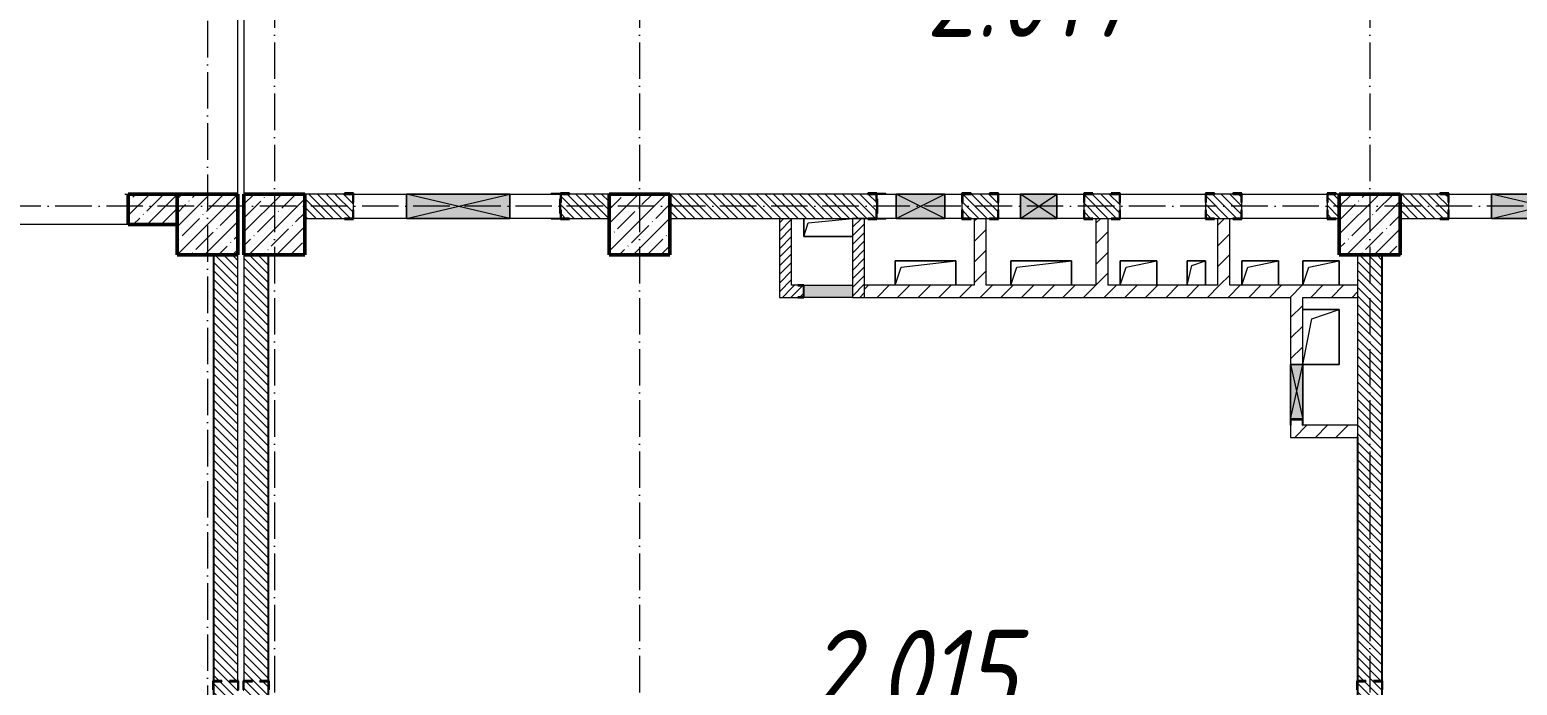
# Model space of a CAD drawing. Header units: millimetres. Extents: x -12989 to 629078, y -109036 to 555275.
# Drawn here: x 560058 to 572280, y 149928 to 155315 of the extents above; entities that cross this region are included whole.
import ezdxf

# ---------------------------------------------------------------- set-up
doc = ezdxf.new("R2010")
doc.units = ezdxf.units.MM
doc.linetypes.add('50_200_ШТРИХ_1Т_ш5_п1_п1_', pattern=[700, 500, -100, 0, -100])
for name, color, linetype, lineweight in [('A-DETL-GENF-OTLN', 7, 'Continuous', 9), ('A-FLOR-____-OTLN', 7, 'Continuous', 9), ('A-GENM-____-MCUT', 7, 'Continuous', 25), ('A-GENM-____-OTLN', 7, 'Continuous', 9), ('A-GENM-____-OTLN-1', 7, 'Continuous', 25), ('A-GLAZ-____-OTLN', 7, 'Continuous', 9), ('A-WALL-____-MCUT', 7, 'Continuous', 13), ('A-WALL-____-MCUT-2', 7, 'Continuous', 50), ('A-WALL-____-OTLN', 7, 'Continuous', 9), ('A-WALL-____-PATT-1', 7, 'Continuous', 9), ('A-WALL-FNSH-MCUT-1', 7, 'Continuous', 9), ('I-WALL-____-OTLN', 7, 'Continuous', 9), ('S-COLS-____-MCUT', 7, 'Continuous', 50), ('S-COLS-____-OTLN', 7, 'Continuous', 9), ('S-GRID-____-OTLN-1', 7, '50_200_ШТРИХ_1Т_ш5_п1_п1_', 9), ('Марки помещений', 7, 'Continuous', 9)]:
    doc.layers.add(name, color=color, linetype=linetype, lineweight=lineweight)
doc.styles.add('ISOCPEUR_I_2', font='isocpeui.ttf', dxfattribs={"width": 0.85, "height": 2.3})
pattern_1 = [(135, (516567.8, 90784.41), (-35.35534, -35.35534), [])]
pattern_2 = [(45, (516567.8, 90784.41), (-84.85281, 84.85281), [])]
pattern_3 = [(45, (516567.8, 90784.41), (-35.35534, 35.35534), [])]

# ---------------------------------------------------------------- blocks, each defined once
blk = doc.blocks.new('BSC_Колонна _Прямоугольная - 500х500-V16-АР1_План отверстий 2 этажа в осях 1-64_Ю-ЯЯ')
at = {"layer": 'S-COLS-____-OTLN'}
h = blk.add_hatch(dxfattribs=at)
h.set_pattern_fill('FP_25', color=256, style=0, pattern_type=2)
h.set_pattern_definition([(45, (-44950, -62931.04), (-114.04925, 114.04925), []), (45, (-44835.95, -62931.04), (-114.04925, 114.04925), [201.613, -40.323, 3.353, -36.97])])
h.paths.add_polyline_path([(-250, -250), (250, -250), (250, 250), (-250, 250)], flags=0)
at = {"layer": 'S-COLS-____-MCUT'}
for p, q in [((250, 250), (-250, 250)), ((-250, 250), (-250, -250)), ((250, -250), (250, 250)), ((-250, -250), (250, -250))]:
    blk.add_line(p, q, dxfattribs=at)
blk = doc.blocks.new('BSC_Колонна _Прямоугольная - 500х500-V18-АР1_План отверстий 2 этажа в осях 1-64_Ю-ЯЯ')
at = {"layer": 'S-COLS-____-OTLN'}
h = blk.add_hatch(dxfattribs=at)
h.set_pattern_fill('FP_27', color=256, style=0, pattern_type=2)
h.set_pattern_definition([(45, (-54500, -62931.04), (-114.04925, 114.04925), []), (45, (-54385.95, -62931.04), (-114.04925, 114.04925), [201.613, -40.323, 3.353, -36.97])])
h.paths.add_polyline_path([(-250, -250), (250, -250), (250, 250), (-250, 250)], flags=0)
at = {"layer": 'S-COLS-____-MCUT'}
for p, q in [((250, 250), (-250, 250)), ((-250, 250), (-250, -250)), ((250, -250), (250, 250)), ((-250, -250), (250, -250))]:
    blk.add_line(p, q, dxfattribs=at)
blk = doc.blocks.new('BSC_Колонна _Прямоугольная - 500х500-V46-АР1_План отверстий 2 этажа в осях 1-64_Ю-ЯЯ')
at = {"layer": 'S-COLS-____-OTLN'}
h = blk.add_hatch(dxfattribs=at)
h.set_pattern_fill('FP_56', color=256, style=0, pattern_type=2)
h.set_pattern_definition([(45, (-48500, -62931.04), (-114.04925, 114.04925), []), (45, (-48385.95, -62931.04), (-114.04925, 114.04925), [201.613, -40.323, 3.353, -36.97])])
h.paths.add_polyline_path([(-250, -250), (250, -250), (250, 250), (-250, 250)], flags=0)
at = {"layer": 'S-COLS-____-MCUT'}
for p, q in [((250, 250), (-250, 250)), ((-250, 250), (-250, -250)), ((250, -250), (250, 250)), ((-250, -250), (250, -250))]:
    blk.add_line(p, q, dxfattribs=at)
blk = doc.blocks.new('BSC_Колонна _Прямоугольная - 500х500-V72-АР1_План отверстий 2 этажа в осях 1-64_Ю-ЯЯ')
at = {"layer": 'S-COLS-____-OTLN'}
h = blk.add_hatch(dxfattribs=at)
h.set_pattern_fill('FP_84', color=256, style=0, pattern_type=2)
h.set_pattern_definition([(45, (-45500, -62931.04), (-114.04925, 114.04925), []), (45, (-45385.95, -62931.04), (-114.04925, 114.04925), [201.613, -40.323, 3.353, -36.97])])
h.paths.add_polyline_path([(-250, -250), (250, -250), (250, 250), (-250, 250)], flags=0)
at = {"layer": 'S-COLS-____-MCUT'}
for p, q in [((250, 250), (-250, 250)), ((-250, 250), (-250, -250)), ((250, -250), (250, 250)), ((-250, -250), (250, -250))]:
    blk.add_line(p, q, dxfattribs=at)
blk = doc.blocks.new('154_Стойка_СКБ_Уголок - СМ-2180_200-28268025-АР1_План отверстий 2 этажа в осях 1-64_Ю-ЯЯ')
at = {"layer": 'A-GENM-____-MCUT'}
for p, q in [((125, 156), (125, 81)), ((200, 156), (125, 156)), ((131, 81), (131, 150)), ((131, 150), (200, 150)), ((200, 150), (200, 156)), ((125, 81), (131, 81)), ((131, 19), (125, 19)), ((125, 19), (125, -56)), ((131, -50), (131, 19)), ((125, -56), (200, -56)), ((200, -50), (131, -50)), ((200, -56), (200, -50))]:
    blk.add_line(p, q, dxfattribs=at)
blk = doc.blocks.new('Стойка_Влож_Полоса боковая - Полоса-28213942-АР1_План отверстий 2 этажа в осях 1-64_Ю-ЯЯ')
at = {"layer": 'A-GENM-____-OTLN'}
for p, q in [((-5, 60), (0, 60)), ((-5, -60), (-5, 60)), ((0, -60), (-5, -60))]:
    blk.add_line(p, q, dxfattribs=at)
blk = doc.blocks.new('Стойка_Влож_Уголок_Опорный - Уголок-28213941-АР1_План отверстий 2 этажа в осях 1-64_Ю-ЯЯ')
at = {"layer": 'A-GENM-____-OTLN'}
for p, q in [((-212, -6), (-212, 0)), ((0, 0), (0, -6)), ((-212, -75), (-212, -6)), ((-212, -6), (-206, -6)), ((-212, -75), (-206, -75)), ((-6, -6), (0, -6)), ((-6, -75), (0, -75)), ((0, -6), (0, -75))]:
    blk.add_line(p, q, dxfattribs=at)
blk = doc.blocks.new('Фахверк_СКБ_Уголок - 200_3960_зеркало-28268689-АР1_План отверстий 2 этажа в осях 1-64_Ю-ЯЯ')
at = {"layer": 'A-GENM-____-MCUT'}
for p, q in [((200, 156), (125, 156)), ((125, 156), (125, 81)), ((131, 81), (131, 150)), ((131, 150), (200, 150)), ((200, 150), (200, 156)), ((125, 81), (131, 81)), ((131, 19), (125, 19)), ((125, 19), (125, -56)), ((131, -50), (131, 19)), ((125, -56), (200, -56)), ((200, -50), (131, -50)), ((200, -56), (200, -50))]:
    blk.add_line(p, q, dxfattribs=at)
blk = doc.blocks.new('Фахверк_СКБ_Уголок - 200_3960-28268576-АР1_План отверстий 2 этажа в осях 1-64_Ю-ЯЯ')
at = {"layer": 'A-GENM-____-MCUT'}
for p, q in [((200, 156), (125, 156)), ((125, 156), (125, 81)), ((131, 81), (131, 150)), ((131, 150), (200, 150)), ((200, 150), (200, 156)), ((125, 81), (131, 81)), ((131, 19), (125, 19)), ((125, 19), (125, -56)), ((131, -50), (131, 19)), ((125, -56), (200, -56)), ((200, -50), (131, -50)), ((200, -56), (200, -50))]:
    blk.add_line(p, q, dxfattribs=at)
blk = doc.blocks.new('154_Стойка_СКБ_Уголок - СМ-2480_200-28346303-АР1_План отверстий 2 этажа в осях 1-64_Ю-ЯЯ')
at = {"layer": 'A-GENM-____-MCUT'}
for p, q in [((125, 156), (125, 81)), ((200, 156), (125, 156)), ((131, 81), (131, 150)), ((131, 150), (200, 150)), ((200, 150), (200, 156)), ((125, 81), (131, 81)), ((131, 19), (125, 19)), ((125, 19), (125, -56)), ((131, -50), (131, 19)), ((125, -56), (200, -56)), ((200, -50), (131, -50)), ((200, -56), (200, -50))]:
    blk.add_line(p, q, dxfattribs=at)
blk = doc.blocks.new('Стойка_Влож_Полоса боковая - Полоса-V150-АР1_План отверстий 2 этажа в осях 1-64_Ю-ЯЯ')
at = {"layer": 'A-GENM-____-OTLN'}
for p, q in [((-5, 60), (0, 60)), ((-5, -60), (-5, 60)), ((0, 31), (0, -31)), ((0, -60), (-5, -60))]:
    blk.add_line(p, q, dxfattribs=at)
blk = doc.blocks.new('Фахверк_СКБ_Уголок - 200_3550-28267367-АР1_План отверстий 2 этажа в осях 1-64_Ю-ЯЯ')
at = {"layer": 'A-GENM-____-MCUT'}
for p, q in [((200, 156), (125, 156)), ((125, 156), (125, 81)), ((131, 81), (131, 150)), ((131, 150), (200, 150)), ((200, 150), (200, 156)), ((125, 81), (131, 81)), ((131, 19), (125, 19)), ((125, 19), (125, -56)), ((131, -50), (131, 19)), ((125, -56), (200, -56)), ((200, -50), (131, -50)), ((200, -56), (200, -50))]:
    blk.add_line(p, q, dxfattribs=at)
blk = doc.blocks.new('AR_Отверстие Ниша - Лючок-32403922-АР1_План отверстий 2 этажа в осях 1-64_Ю-ЯЯ')
at = {"layer": 'A-GLAZ-____-OTLN'}
blk.add_hatch(color=256, dxfattribs=at).paths.add_polyline_path([(-200, 50), (-200, -50), (200, -50), (200, 50)], flags=0)
for p, q in [((-200, 50), (200, 50)), ((-200, -50), (-200, 50)), ((200, -50), (-200, -50))]:
    blk.add_line(p, q, dxfattribs=at)
blk = doc.blocks.new('154_Фахверк_СКБ_Швеллер - Тип_100_3960-28331862-АР1_План отверстий 2 этажа в осях 1-64_Ю-ЯЯ')
at = {"layer": 'A-GENM-____-MCUT'}
for p, q in [((175, 50), (125, 50)), ((125, 50), (125, -50)), ((128, 47), (175, 47)), ((128, -47), (128, 47)), ((175, 47), (175, 50)), ((125, -50), (175, -50)), ((175, -47), (128, -47)), ((175, -50), (175, -47))]:
    blk.add_line(p, q, dxfattribs=at)
blk = doc.blocks.new('AR_Отверстие прямоугольное _в плите_ - AR_Отверстие прямоугольное _в плите_-V152-АР1_План отверстий 2 этажа в осях 1-64_Ю-ЯЯ')
at = {"layer": 'A-GENM-____-OTLN'}
for p, q in [((250, 100), (-250, 100)), ((-250, 100), (-250, -100)), ((-250, -100), (-200, 50)), ((-200, 50), (250, 100)), ((250, -100), (250, 100))]:
    blk.add_line(p, q, dxfattribs=at)
blk = doc.blocks.new('AR_Отверстие прямоугольное _в плите_ - AR_Отверстие прямоугольное _в плите_-30423629-АР1_План отверстий 2 этажа в осях 1-64_Ю-ЯЯ')
at = {"layer": 'A-GENM-____-OTLN'}
for p, q in [((150, 100), (-150, 100)), ((-150, 100), (-150, -100)), ((-150, -100), (-100, 50)), ((-100, 50), (150, 100)), ((150, -100), (150, 100))]:
    blk.add_line(p, q, dxfattribs=at)
blk = doc.blocks.new('AR_Отверстие прямоугольное _в плите_ - AR_Отверстие прямоугольное _в плите_-30423631-АР1_План отверстий 2 этажа в осях 1-64_Ю-ЯЯ')
at = {"layer": 'A-GENM-____-OTLN'}
for p, q in [((75, 100), (-75, 100)), ((-75, 100), (-75, -100)), ((-75, -100), (-37, 63)), ((-37, 63), (75, 100)), ((75, -100), (75, 100))]:
    blk.add_line(p, q, dxfattribs=at)
blk = doc.blocks.new('AR_Отверстие прямоугольное _в плите_ - AR_Отверстие прямоугольное _в плите_-V154-АР1_План отверстий 2 этажа в осях 1-64_Ю-ЯЯ')
at = {"layer": 'A-GENM-____-OTLN'}
for p, q in [((-200, 75), (-200, -75)), ((-200, -75), (-163, 37)), ((-163, 37), (200, 75)), ((-200, -75), (200, -75))]:
    blk.add_line(p, q, dxfattribs=at)
blk = doc.blocks.new('AR_Отверстие прямоугольное _в плите_ - AR_Отверстие прямоугольное _в плите_-30552603-АР1_План отверстий 2 этажа в осях 1-64_Ю-ЯЯ')
at = {"layer": 'A-GENM-____-OTLN'}
for p, q in [((150, 225), (-150, 225)), ((-150, -225), (-75, 150)), ((-75, 150), (150, 225)), ((150, -225), (150, 225)), ((-150, -225), (150, -225))]:
    blk.add_line(p, q, dxfattribs=at)
blk = doc.blocks.new('AR_Отверстие прямоугольное _в стене_ - AR_Отверстие прямоугольное _в стене__ЭОМ-36405773-АР1_План отверстий 2 этажа в осях 1-64_Ю-ЯЯ')
at = {"layer": 'A-GLAZ-____-OTLN'}
blk.add_hatch(color=256, dxfattribs=at).paths.add_polyline_path([(200, 100), (-200, 100), (-200, -100), (200, -100)], flags=0)
at = {"layer": 'A-DETL-GENF-OTLN'}
for p, q in [((-200, -100), (-200, 100)), ((-200, 100), (200, 100)), ((200, 100), (-200, -100)), ((-200, 100), (200, -100)), ((200, 100), (-200, 100)), ((-200, 100), (-200, -100)), ((200, 100), (200, -100)), ((200, -100), (200, 100)), ((200, -100), (-200, -100)), ((-200, -100), (200, -100))]:
    blk.add_line(p, q, dxfattribs=at)
blk = doc.blocks.new('AR_Отверстие прямоугольное _в стене__БезПР - AR_Отверстие прямоугольное _в стене__БезПР-36392850-АР1_План отверстий 2 этажа в осях 1-64_Ю-ЯЯ')
at = {"layer": 'A-GLAZ-____-OTLN'}
blk.add_hatch(color=256, dxfattribs=at).paths.add_polyline_path([(150, 100), (-150, 100), (-150, -100), (150, -100)], flags=0)
at = {"layer": 'A-DETL-GENF-OTLN'}
for p, q in [((-150, -100), (-150, 100)), ((-150, 100), (150, 100)), ((150, 100), (-150, -100)), ((-150, 100), (150, -100)), ((150, 100), (-150, 100)), ((-150, 100), (-150, -100)), ((150, 100), (150, -100)), ((150, -100), (150, 100)), ((150, -100), (-150, -100)), ((-150, -100), (150, -100))]:
    blk.add_line(p, q, dxfattribs=at)
blk = doc.blocks.new('AR_Отверстие прямоугольное _в стене_ - AR_Отверстие прямоугольное _в стене__ОВ-36816157-АР1_План отверстий 2 этажа в осях 1-64_Ю-ЯЯ')
at = {"layer": 'A-GLAZ-____-OTLN'}
blk.add_hatch(color=256, dxfattribs=at).paths.add_polyline_path([(-425, 100), (-425, -100), (425, -100), (425, 100)], flags=0)
at = {"layer": 'A-DETL-GENF-OTLN'}
for p, q in [((-425, -100), (-425, 100)), ((-425, 100), (425, 100)), ((425, 100), (-425, -100)), ((-425, 100), (425, -100)), ((425, 100), (-425, 100)), ((-425, 100), (-425, -100)), ((425, 100), (425, -100)), ((425, -100), (425, 100)), ((425, -100), (-425, -100)), ((-425, -100), (425, -100))]:
    blk.add_line(p, q, dxfattribs=at)
blk = doc.blocks.new('AR_Отверстие прямоугольное _в стене_ - AR_Отверстие прямоугольное _в стене__ОВ-36815583-АР1_План отверстий 2 этажа в осях 1-64_Ю-ЯЯ')
at = {"layer": 'A-GLAZ-____-OTLN'}
blk.add_hatch(color=256, dxfattribs=at).paths.add_polyline_path([(-225, 50), (-225, -50), (225, -50), (225, 50)], flags=0)
at = {"layer": 'A-DETL-GENF-OTLN'}
for p, q in [((-225, 50), (225, 50)), ((225, 50), (-225, -50)), ((-225, 50), (225, -50)), ((225, 50), (-225, 50)), ((225, 50), (225, -50)), ((225, -50), (225, 50)), ((225, -50), (-225, -50)), ((-225, -50), (225, -50))]:
    blk.add_line(p, q, dxfattribs=at)
blk = doc.blocks.new('154_Фахверк_СКБ_Швеллер - Тип_100_3960_зеркало-36793856-АР1_План отверстий 2 этажа в осях 1-64_Ю-ЯЯ')
at = {"layer": 'A-GENM-____-MCUT'}
for p, q in [((175, 50), (125, 50)), ((125, 50), (125, -50)), ((128, 47), (175, 47)), ((128, -47), (128, 47)), ((175, 47), (175, 50)), ((125, -50), (175, -50)), ((175, -47), (128, -47)), ((175, -50), (175, -47))]:
    blk.add_line(p, q, dxfattribs=at)
blk = doc.blocks.new('3эт')
at = {"layer": 'S-GRID-____-OTLN-1', "color": 251, "ltscale": 0.6, "true_color": 0x636466}
for p, q in [((329270.7, 4029.4), (329270.7, -33971.9)), ((332270.7, 4029.4), (332270.7, -33971.9)), ((338270.7, 4029.4), (338270.7, -33971.9)), ((328720.7, 3785.7), (328720.7, -33833.1)), ((387845.1, -23782.4), (279101.9, -23782.4))]:
    blk.add_line(p, q, dxfattribs=at)

msp = doc.modelspace()

# ---------------------------------------------------------------- hatches: boundary and pattern name
at = {"layer": 'A-WALL-____-PATT-1'}
h = msp.add_hatch(dxfattribs=at)
h.set_pattern_fill('FP_13', color=256, style=0, pattern_type=2)
h.set_pattern_definition([(45, (516567.8, 90784.41), (-114.04925, 114.04925), []), (45, (516681.85, 90784.41), (-114.04925, 114.04925), [201.612, -40.322, 3.353, -36.97])])
h.paths.add_polyline_path([(561267.7976, 153715.4504), (561267.7976, 153965.4504), (560867.7976, 153965.4504), (560867.7976, 153715.4504)], flags=0)
h.paths.add_polyline_path([(559067.7976, 153715.4504), (559067.7976, 153965.4504), (555767.7976, 153965.4504), (555767.7976, 153715.4504), (558972.6325, 153715.4504)], flags=0)
h = msp.add_hatch(dxfattribs=at)
h.set_pattern_fill('FP_6', color=256, style=0, pattern_type=2)
h.set_pattern_definition(pattern_1)
h.paths.add_polyline_path([(564423.7976, 153765.4504), (564817.7976, 153765.4504), (564817.7976, 153965.4504), (564423.7976, 153965.4504), (564423.7976, 153896.4504), (564417.7976, 153896.4504), (564417.7976, 153834.4504), (564423.7976, 153834.4504), (564423.7976, 153805.4504)], flags=0)
h.paths.add_polyline_path([(562317.7976, 153765.4504), (562711.7976, 153765.4504), (562711.7976, 153834.4504), (562717.7976, 153834.4504), (562717.7976, 153896.4504), (562711.7976, 153896.4504), (562711.7976, 153965.4504), (562317.7976, 153965.4504)], flags=0)
h = msp.add_hatch(dxfattribs=at)
h.set_pattern_fill('FP_6', color=256, style=0, pattern_type=2)
h.set_pattern_definition(pattern_1)
h.paths.add_polyline_path([(570792.7976, 153765.4504), (570817.7976, 153765.4504), (570817.7976, 153965.4504), (570723.7976, 153965.4504), (570723.7976, 153896.4504), (570717.7976, 153896.4504), (570717.7976, 153834.4504), (570723.7976, 153834.4504), (570723.7976, 153765.4504)], flags=0)
h.paths.add_polyline_path([(568723.7976, 153765.4504), (569011.7976, 153765.4504), (569011.7976, 153834.4504), (569017.7976, 153834.4504), (569017.7976, 153896.4504), (569011.7976, 153896.4504), (569011.7976, 153965.4504), (568723.7976, 153965.4504), (568723.7976, 153896.4504), (568717.7976, 153896.4504), (568717.7976, 153834.4504), (568723.7976, 153834.4504)], flags=0)
h.paths.add_polyline_path([(569723.7976, 153765.4504), (570011.7976, 153765.4504), (570011.7976, 153834.4504), (570017.7976, 153834.4504), (570017.7976, 153896.4504), (570011.7976, 153896.4504), (570011.7976, 153965.4504), (569723.7976, 153965.4504), (569723.7976, 153896.4504), (569717.7976, 153896.4504), (569717.7976, 153834.4504), (569723.7976, 153834.4504), (569723.7976, 153769.4504)], flags=0)
h.paths.add_polyline_path([(567792.7976, 153765.4504), (568011.7976, 153765.4504), (568011.7976, 153834.4504), (568017.7976, 153834.4504), (568017.7976, 153896.4504), (568011.7976, 153896.4504), (568011.7976, 153965.4504), (567723.7976, 153965.4504), (567723.7976, 153896.4504), (567717.7976, 153896.4504), (567717.7976, 153834.4504), (567723.7976, 153834.4504), (567723.7976, 153765.4504)], flags=0)
h.paths.add_polyline_path([(566942.7976, 153765.4504), (567011.7976, 153765.4504), (567011.7976, 153834.4504), (567017.7976, 153834.4504), (567017.7976, 153896.4504), (567011.7976, 153896.4504), (567011.7976, 153965.4504), (565317.7976, 153965.4504), (565317.7976, 153765.4504), (566926.3855, 153765.4504)], flags=0)
h = msp.add_hatch(dxfattribs=at)
h.set_pattern_fill('FP_6', color=256, style=0, pattern_type=2)
h.set_pattern_definition(pattern_1)
h.paths.add_polyline_path([(573423.7976, 153765.4504), (573817.7976, 153765.4504), (573817.7976, 153965.4504), (573423.7976, 153965.4504), (573423.7976, 153896.4504), (573417.7976, 153896.4504), (573417.7976, 153834.4504), (573423.7976, 153834.4504), (573423.7976, 153805.4504)], flags=0)
h.paths.add_polyline_path([(571317.7976, 153765.4504), (571711.7976, 153765.4504), (571711.7976, 153834.4504), (571717.7976, 153834.4504), (571717.7976, 153896.4504), (571711.7976, 153896.4504), (571711.7976, 153965.4504), (571317.7976, 153965.4504)], flags=0)
h = msp.add_hatch(dxfattribs=at)
h.set_pattern_fill('FP_5', color=256, style=0, pattern_type=2)
h.set_pattern_definition(pattern_3)
h.paths.add_polyline_path([(566317.7976, 153115.4504), (566317.7976, 153765.4504), (566217.7976, 153765.4504), (566217.7976, 153115.4504)], flags=0)
h = msp.add_hatch(dxfattribs=at)
h.set_pattern_fill('FP_5', color=256, style=0, pattern_type=2)
h.set_pattern_definition(pattern_3)
h.paths.add_polyline_path([(566917.7976, 153115.4504), (566917.7976, 153765.4504), (566817.7976, 153765.4504), (566817.7976, 153115.4504)], flags=0)
h = msp.add_hatch(dxfattribs=at)
h.set_pattern_fill('FP_4', color=256, style=0, pattern_type=2)
h.set_pattern_definition(pattern_2)
h.paths.add_polyline_path([(567917.7976, 153215.4504), (567917.7976, 153765.4504), (567817.7976, 153765.4504), (567817.7976, 153215.4504)], flags=0)
h = msp.add_hatch(dxfattribs=at)
h.set_pattern_fill('FP_4', color=256, style=0, pattern_type=2)
h.set_pattern_definition(pattern_2)
h.paths.add_polyline_path([(568917.7976, 153215.4504), (568917.7976, 153765.4504), (568817.7976, 153765.4504), (568817.7976, 153215.4504)], flags=0)
h = msp.add_hatch(dxfattribs=at)
h.set_pattern_fill('FP_4', color=256, style=0, pattern_type=2)
h.set_pattern_definition(pattern_2)
h.paths.add_polyline_path([(569917.7976, 153215.4504), (569917.7976, 153765.4504), (569817.7976, 153765.4504), (569817.7976, 153215.4504)], flags=0)
h = msp.add_hatch(dxfattribs=at)
h.set_pattern_fill('FP_6', color=256, style=0, pattern_type=2)
h.set_pattern_definition(pattern_1)
h.paths.add_polyline_path([(561567.7976, 146465.4504), (561767.7976, 146465.4504), (561767.7976, 149959.4504), (561698.7976, 149959.4504), (561698.7976, 149965.4504), (561767.7976, 149965.4504), (561767.7976, 153465.4504), (561567.7976, 153465.4504), (561567.7976, 149965.4504), (561636.7976, 149965.4504), (561636.7976, 149959.4504), (561567.7976, 149959.4504), (561567.7976, 148009.0003)], flags=0)
h = msp.add_hatch(dxfattribs=at)
h.set_pattern_fill('FP_6', color=256, style=0, pattern_type=2)
h.set_pattern_definition(pattern_1)
h.paths.add_polyline_path([(561817.7976, 146465.4504), (562017.7976, 146465.4504), (562017.7976, 149959.4504), (561948.7976, 149959.4504), (561948.7976, 149965.4504), (562017.7976, 149965.4504), (562017.7976, 153465.4504), (561817.7976, 153465.4504), (561817.7976, 149965.4504), (561886.7976, 149965.4504), (561886.7976, 149959.4504), (561817.7976, 149959.4504), (561817.7976, 148009.0003)], flags=0)
h = msp.add_hatch(dxfattribs=at)
h.set_pattern_fill('FP_6', color=256, style=0, pattern_type=2)
h.set_pattern_definition(pattern_1)
h.paths.add_polyline_path([(571167.7976, 146465.4504), (571167.7976, 149959.4504), (571098.7976, 149959.4504), (571098.7976, 149965.4504), (571167.7976, 149965.4504), (571167.7976, 153465.4504), (570967.7976, 153465.4504), (570967.7976, 149965.4504), (571036.7976, 149965.4504), (571036.7976, 149959.4504), (570967.7976, 149959.4504), (570967.7976, 146465.4504)], flags=0)
h = msp.add_hatch(dxfattribs=at)
h.set_pattern_fill('FP_5', color=256, style=0, pattern_type=2)
h.set_pattern_definition(pattern_3)
h.paths.add_polyline_path([(566367.7976, 153115.4504), (566367.7976, 153118.4504), (566414.7976, 153118.4504), (566414.7976, 153212.4504), (566367.7976, 153212.4504), (566367.7976, 153215.4504), (566317.7976, 153215.4504), (566317.7976, 153115.4504)], flags=0)
h = msp.add_hatch(dxfattribs=at)
h.set_pattern_fill('FP_4', color=256, style=0, pattern_type=2)
h.set_pattern_definition(pattern_2)
h.paths.add_polyline_path([(570517.7976, 153115.4504), (570967.7976, 153115.4504), (570967.7976, 153215.4504), (566917.7976, 153215.4504), (566917.7976, 153115.4504), (570461.3869, 153115.4504)], flags=0)
h = msp.add_hatch(dxfattribs=at)
h.set_pattern_fill('FP_4', color=256, style=0, pattern_type=2)
h.set_pattern_definition(pattern_2)
h.paths.add_polyline_path([(570514.7976, 152065.4504), (570514.7976, 152112.4504), (570420.7976, 152112.4504), (570420.7976, 152065.4504), (570467.7976, 152065.4504)], flags=0)
h.paths.add_polyline_path([(570417.7976, 152565.4504), (570517.7976, 152565.4504), (570517.7976, 153115.4504), (570417.7976, 153115.4504), (570417.7976, 152852.2373)], flags=0)
h = msp.add_hatch(dxfattribs=at)
h.set_pattern_fill('FP_4', color=256, style=0, pattern_type=2)
h.set_pattern_definition(pattern_2)
h.paths.add_polyline_path([(570514.7976, 151965.4504), (570967.7976, 151965.4504), (570967.7976, 152065.4504), (570417.7976, 152065.4504), (570417.7976, 151965.4504), (570420.7976, 151965.4504)], flags=0)

# ---------------------------------------------------------------- linework, layer by layer
for points in [[(571317.7976, 153765.4504), (571317.7976, 153465.4504), (571167.7976, 153465.4504), (571167.7976, 146465.4504), (571317.7976, 146465.4504)], [(561567.7976, 153465.4504), (561567.7976, 146465.4504)], [(562017.7976, 153465.4504), (562017.7976, 146465.4504)], [(570967.7976, 151965.4504), (570967.7976, 146465.4504)]]:
    msp.add_lwpolyline(points)
at = {"layer": 'A-FLOR-____-OTLN'}
for p, q in [((561767.7976, 153965.4504), (561767.7976, 158315.4504)), ((561817.7976, 158065.4504), (561817.7976, 153965.4504)), ((566417.7976, 153615.4504), (566417.7976, 153765.4504)), ((566817.7976, 153615.4504), (566417.7976, 153615.4504)), ((567167.7976, 153415.4504), (567667.7976, 153415.4504)), ((567167.7976, 153215.4504), (567167.7976, 153415.4504)), ((567667.7976, 153415.4504), (567667.7976, 153215.4504)), ((568117.7976, 153415.4504), (568617.7976, 153415.4504)), ((568117.7976, 153215.4504), (568117.7976, 153415.4504)), ((568617.7976, 153415.4504), (568617.7976, 153215.4504)), ((569017.7976, 153415.4504), (569317.7976, 153415.4504)), ((569017.7976, 153215.4504), (569017.7976, 153415.4504)), ((569317.7976, 153415.4504), (569317.7976, 153215.4504)), ((569567.7976, 153415.4504), (569717.7976, 153415.4504)), ((569567.7976, 153215.4504), (569567.7976, 153415.4504)), ((569717.7976, 153415.4504), (569717.7976, 153215.4504)), ((570017.7976, 153415.4504), (570317.7976, 153415.4504)), ((570017.7976, 153215.4504), (570017.7976, 153415.4504)), ((570317.7976, 153415.4504), (570317.7976, 153215.4504)), ((570517.7976, 153415.4504), (570817.7976, 153415.4504)), ((570517.7976, 153215.4504), (570517.7976, 153415.4504)), ((570817.7976, 153415.4504), (570817.7976, 153215.4504)), ((570517.7976, 153015.4504), (570817.7976, 153015.4504)), ((570817.7976, 153015.4504), (570817.7976, 152565.4504)), ((570817.7976, 152565.4504), (570517.7976, 152565.4504))]:
    msp.add_line(p, q, dxfattribs=at)
at = {"layer": 'A-WALL-____-MCUT'}
for p, q in [((562642.7976, 153965.4504), (562317.7976, 153965.4504)), ((562717.7976, 153834.4504), (562717.7976, 153896.4504)), ((564817.7976, 153965.4504), (564492.7976, 153965.4504)), ((566942.7976, 153965.4504), (565317.7976, 153965.4504)), ((567017.7976, 153834.4504), (567017.7976, 153896.4504)), ((567717.7976, 153896.4504), (567717.7976, 153834.4504)), ((567942.7976, 153965.4504), (567792.7976, 153965.4504)), ((568017.7976, 153834.4504), (568017.7976, 153896.4504)), ((568717.7976, 153896.4504), (568717.7976, 153834.4504)), ((568942.7976, 153965.4504), (568792.7976, 153965.4504)), ((569017.7976, 153834.4504), (569017.7976, 153896.4504)), ((569717.7976, 153896.4504), (569717.7976, 153834.4504)), ((569942.7976, 153965.4504), (569792.7976, 153965.4504)), ((570017.7976, 153834.4504), (570017.7976, 153896.4504)), ((570717.7976, 153896.4504), (570717.7976, 153834.4504)), ((570817.7976, 153965.4504), (570792.7976, 153965.4504)), ((571642.7976, 153965.4504), (571317.7976, 153965.4504)), ((571717.7976, 153834.4504), (571717.7976, 153896.4504)), ((562317.7976, 153765.4504), (562642.7976, 153765.4504)), ((564492.7976, 153765.4504), (564817.7976, 153765.4504)), ((565317.7976, 153765.4504), (566942.7976, 153765.4504)), ((567792.7976, 153765.4504), (567942.7976, 153765.4504)), ((568792.7976, 153765.4504), (568942.7976, 153765.4504)), ((569792.7976, 153765.4504), (569942.7976, 153765.4504)), ((570792.7976, 153765.4504), (570817.7976, 153765.4504)), ((571317.7976, 153765.4504), (571642.7976, 153765.4504)), ((561567.7976, 153465.4504), (561567.7976, 149965.4504)), ((561767.7976, 149965.4504), (561767.7976, 153465.4504)), ((561817.7976, 153465.4504), (561817.7976, 149965.4504)), ((562017.7976, 149965.4504), (562017.7976, 153465.4504)), ((570967.7976, 153465.4504), (570967.7976, 149965.4504)), ((571167.7976, 149965.4504), (571167.7976, 153465.4504))]:
    msp.add_line(p, q, dxfattribs=at)
at = {"layer": 'A-WALL-____-MCUT-2'}
for p, q in [((561267.7976, 153965.4504), (560867.7976, 153965.4504)), ((560867.7976, 153965.4504), (560867.7976, 153715.4504)), ((560867.7976, 153715.4504), (561267.7976, 153715.4504))]:
    msp.add_line(p, q, dxfattribs=at)
at = {"layer": 'A-WALL-____-OTLN'}
for p, q in [((560837.7976, 153965.4504), (560867.7976, 153965.4504)), ((560867.7976, 153715.4504), (559067.7976, 153715.4504))]:
    msp.add_line(p, q, dxfattribs=at)
at = {"layer": 'A-WALL-FNSH-MCUT-1'}
for p, q in [((566217.7976, 153765.4504), (566217.7976, 153115.4504)), ((566317.7976, 153215.4504), (566317.7976, 153765.4504)), ((566917.7976, 153765.4504), (566817.7976, 153765.4504)), ((566817.7976, 153765.4504), (566817.7976, 153215.4504)), ((566917.7976, 153115.4504), (566917.7976, 153765.4504)), ((567817.7976, 153765.4504), (567817.7976, 153215.4504)), ((567917.7976, 153215.4504), (567917.7976, 153765.4504)), ((568817.7976, 153765.4504), (568817.7976, 153215.4504)), ((568917.7976, 153215.4504), (568917.7976, 153765.4504)), ((569817.7976, 153765.4504), (569817.7976, 153215.4504)), ((569917.7976, 153215.4504), (569917.7976, 153765.4504)), ((566367.7976, 153215.4504), (566317.7976, 153215.4504)), ((567817.7976, 153215.4504), (566917.7976, 153215.4504)), ((568817.7976, 153215.4504), (567917.7976, 153215.4504)), ((569817.7976, 153215.4504), (568917.7976, 153215.4504)), ((570967.7976, 153215.4504), (569917.7976, 153215.4504)), ((566217.7976, 153115.4504), (566367.7976, 153115.4504)), ((566817.7976, 153115.4504), (570417.7976, 153115.4504)), ((570417.7976, 153115.4504), (570417.7976, 152565.4504)), ((570517.7976, 152565.4504), (570517.7976, 153115.4504)), ((570517.7976, 153115.4504), (570967.7976, 153115.4504)), ((570417.7976, 152065.4504), (570417.7976, 151965.4504)), ((570967.7976, 152065.4504), (570517.7976, 152065.4504)), ((570417.7976, 151965.4504), (570967.7976, 151965.4504))]:
    msp.add_line(p, q, dxfattribs=at)
at = {"layer": 'I-WALL-____-OTLN'}
for p, q in [((562717.7976, 153965.4504), (563152.7976, 153965.4504)), ((564002.7976, 153965.4504), (564417.7976, 153965.4504)), ((567017.7976, 153965.4504), (567177.7976, 153965.4504)), ((567577.7976, 153965.4504), (567717.7976, 153965.4504)), ((568017.7976, 153965.4504), (568197.7976, 153965.4504)), ((568497.7976, 153965.4504), (568717.7976, 153965.4504)), ((569017.7976, 153965.4504), (569717.7976, 153965.4504)), ((570017.7976, 153965.4504), (570717.7976, 153965.4504)), ((571717.7976, 153965.4504), (572067.7976, 153965.4504)), ((563152.7976, 153765.4504), (562717.7976, 153765.4504)), ((564417.7976, 153765.4504), (564002.7976, 153765.4504)), ((567177.7976, 153765.4504), (567017.7976, 153765.4504)), ((567717.7976, 153765.4504), (567577.7976, 153765.4504)), ((568197.7976, 153765.4504), (568017.7976, 153765.4504)), ((568717.7976, 153765.4504), (568497.7976, 153765.4504)), ((569717.7976, 153765.4504), (569017.7976, 153765.4504)), ((570717.7976, 153765.4504), (570017.7976, 153765.4504)), ((572067.7976, 153765.4504), (571717.7976, 153765.4504))]:
    msp.add_line(p, q, dxfattribs=at)

# ---------------------------------------------------------------- block references
msp.add_blockref('3эт', (232797.0902, 177647.8646))
at = {"layer": 'A-GENM-____-OTLN'}
for name, p, rotation in [('Стойка_Влож_Уголок_Опорный - Уголок-28213941-АР1_План отверстий 2 этажа в осях 1-64_Ю-ЯЯ', (564417.7976, 153759.4504), 269.9999999999995), ('Стойка_Влож_Уголок_Опорный - Уголок-28213941-АР1_План отверстий 2 этажа в осях 1-64_Ю-ЯЯ', (567017.7976, 153971.4504), 89.99999999999955), ('Стойка_Влож_Полоса боковая - Полоса-28213942-АР1_План отверстий 2 этажа в осях 1-64_Ю-ЯЯ', (567017.7976, 153865.4504), 180)]:
    msp.add_blockref(name, p, dxfattribs=dict(at, rotation=rotation))
for name, p in [('Стойка_Влож_Полоса боковая - Полоса-V150-АР1_План отверстий 2 этажа в осях 1-64_Ю-ЯЯ', (564417.7976, 153865.4504)), ('AR_Отверстие прямоугольное _в плите_ - AR_Отверстие прямоугольное _в плите_-V154-АР1_План отверстий 2 этажа в осях 1-64_Ю-ЯЯ', (566617.7976, 153690.4504)), ('AR_Отверстие прямоугольное _в плите_ - AR_Отверстие прямоугольное _в плите_-V152-АР1_План отверстий 2 этажа в осях 1-64_Ю-ЯЯ', (567417.7976, 153315.4504)), ('AR_Отверстие прямоугольное _в плите_ - AR_Отверстие прямоугольное _в плите_-V152-АР1_План отверстий 2 этажа в осях 1-64_Ю-ЯЯ', (568367.7976, 153315.4504)), ('AR_Отверстие прямоугольное _в плите_ - AR_Отверстие прямоугольное _в плите_-30423629-АР1_План отверстий 2 этажа в осях 1-64_Ю-ЯЯ', (569167.7976, 153315.4504)), ('AR_Отверстие прямоугольное _в плите_ - AR_Отверстие прямоугольное _в плите_-30423631-АР1_План отверстий 2 этажа в осях 1-64_Ю-ЯЯ', (569642.7976, 153315.4504)), ('AR_Отверстие прямоугольное _в плите_ - AR_Отверстие прямоугольное _в плите_-30423629-АР1_План отверстий 2 этажа в осях 1-64_Ю-ЯЯ', (570167.7976, 153315.4504)), ('AR_Отверстие прямоугольное _в плите_ - AR_Отверстие прямоугольное _в плите_-30423629-АР1_План отверстий 2 этажа в осях 1-64_Ю-ЯЯ', (570667.7976, 153315.4504)), ('AR_Отверстие прямоугольное _в плите_ - AR_Отверстие прямоугольное _в плите_-30552603-АР1_План отверстий 2 этажа в осях 1-64_Ю-ЯЯ', (570667.7976, 152790.4504))]:
    msp.add_blockref(name, p, dxfattribs=at)
at = {"layer": 'A-GENM-____-OTLN-1'}
for name, p, rotation in [('Фахверк_СКБ_Уголок - 200_3960-28268576-АР1_План отверстий 2 этажа в осях 1-64_Ю-ЯЯ', (562842.7976, 153915.4504), 180), ('154_Стойка_СКБ_Уголок - СМ-2180_200-28268025-АР1_План отверстий 2 этажа в осях 1-64_Ю-ЯЯ', (567142.7976, 153915.4504), 180), ('Фахверк_СКБ_Уголок - 200_3960-28268576-АР1_План отверстий 2 этажа в осях 1-64_Ю-ЯЯ', (568142.7976, 153915.4504), 180), ('Фахверк_СКБ_Уголок - 200_3960-28268576-АР1_План отверстий 2 этажа в осях 1-64_Ю-ЯЯ', (569142.7976, 153915.4504), 180), ('Фахверк_СКБ_Уголок - 200_3960-28268576-АР1_План отверстий 2 этажа в осях 1-64_Ю-ЯЯ', (570142.7976, 153915.4504), 180), ('Фахверк_СКБ_Уголок - 200_3960-28268576-АР1_План отверстий 2 этажа в осях 1-64_Ю-ЯЯ', (571842.7976, 153915.4504), 180), ('154_Фахверк_СКБ_Швеллер - Тип_100_3960-28331862-АР1_План отверстий 2 этажа в осях 1-64_Ю-ЯЯ', (566542.7976, 153165.4504), 180), ('154_Фахверк_СКБ_Швеллер - Тип_100_3960_зеркало-36793856-АР1_План отверстий 2 этажа в осях 1-64_Ю-ЯЯ', (570467.7976, 152240.4504), 270), ('Фахверк_СКБ_Уголок - 200_3550-28267367-АР1_План отверстий 2 этажа в осях 1-64_Ю-ЯЯ', (561617.7976, 150090.4504), 269.9999999999999), ('Фахверк_СКБ_Уголок - 200_3550-28267367-АР1_План отверстий 2 этажа в осях 1-64_Ю-ЯЯ', (561867.7976, 150090.4504), 269.9999999999999), ('Фахверк_СКБ_Уголок - 200_3550-28267367-АР1_План отверстий 2 этажа в осях 1-64_Ю-ЯЯ', (571017.7976, 150090.4504), 270.0000000000001)]:
    msp.add_blockref(name, p, dxfattribs=dict(at, rotation=rotation))
for name, p in [('154_Стойка_СКБ_Уголок - СМ-2480_200-28346303-АР1_План отверстий 2 этажа в осях 1-64_Ю-ЯЯ', (564292.7976, 153815.4504)), ('Фахверк_СКБ_Уголок - 200_3960_зеркало-28268689-АР1_План отверстий 2 этажа в осях 1-64_Ю-ЯЯ', (567592.7976, 153815.4504)), ('Фахверк_СКБ_Уголок - 200_3960_зеркало-28268689-АР1_План отверстий 2 этажа в осях 1-64_Ю-ЯЯ', (568592.7976, 153815.4504)), ('Фахверк_СКБ_Уголок - 200_3960_зеркало-28268689-АР1_План отверстий 2 этажа в осях 1-64_Ю-ЯЯ', (569592.7976, 153815.4504)), ('Фахверк_СКБ_Уголок - 200_3960_зеркало-28268689-АР1_План отверстий 2 этажа в осях 1-64_Ю-ЯЯ', (570592.7976, 153815.4504))]:
    msp.add_blockref(name, p, dxfattribs=at)
at = {"layer": 'A-GLAZ-____-OTLN'}
for name, p, rotation in [('AR_Отверстие прямоугольное _в стене_ - AR_Отверстие прямоугольное _в стене__ОВ-36816157-АР1_План отверстий 2 этажа в осях 1-64_Ю-ЯЯ', (563577.7976, 153865.4504), 180), ('AR_Отверстие прямоугольное _в стене_ - AR_Отверстие прямоугольное _в стене__ЭОМ-36405773-АР1_План отверстий 2 этажа в осях 1-64_Ю-ЯЯ', (567377.7976, 153865.4504), 180), ('AR_Отверстие прямоугольное _в стене__БезПР - AR_Отверстие прямоугольное _в стене__БезПР-36392850-АР1_План отверстий 2 этажа в осях 1-64_Ю-ЯЯ', (568347.7976, 153865.4504), 180), ('AR_Отверстие прямоугольное _в стене_ - AR_Отверстие прямоугольное _в стене__ОВ-36816157-АР1_План отверстий 2 этажа в осях 1-64_Ю-ЯЯ', (572492.7976, 153865.4504), 180), ('AR_Отверстие Ниша - Лючок-32403922-АР1_План отверстий 2 этажа в осях 1-64_Ю-ЯЯ', (566617.7976, 153165.4504), 180), ('AR_Отверстие прямоугольное _в стене_ - AR_Отверстие прямоугольное _в стене__ОВ-36815583-АР1_План отверстий 2 этажа в осях 1-64_Ю-ЯЯ', (570467.7976, 152340.4504), 90)]:
    msp.add_blockref(name, p, dxfattribs=dict(at, rotation=rotation))
at = {"layer": 'S-COLS-____-OTLN'}
for name, p in [('BSC_Колонна _Прямоугольная - 500х500-V16-АР1_План отверстий 2 этажа в осях 1-64_Ю-ЯЯ', (561517.7976, 153715.4504)), ('BSC_Колонна _Прямоугольная - 500х500-V72-АР1_План отверстий 2 этажа в осях 1-64_Ю-ЯЯ', (562067.7976, 153715.4504)), ('BSC_Колонна _Прямоугольная - 500х500-V46-АР1_План отверстий 2 этажа в осях 1-64_Ю-ЯЯ', (565067.7976, 153715.4504)), ('BSC_Колонна _Прямоугольная - 500х500-V18-АР1_План отверстий 2 этажа в осях 1-64_Ю-ЯЯ', (571067.7976, 153715.4504))]:
    msp.add_blockref(name, p, dxfattribs=at)

# ---------------------------------------------------------------- texts
at = {"layer": 'Марки помещений', "char_height": 700, "width": 737.5525, "attachment_point": 1, "style": 'ISOCPEUR_I_2'}
for s, insert in [('2.017', (567421.2421, 155957.1275)), ('2.015', (566445.0101, 150383.4961))]:
    msp.add_mtext(s, dxfattribs=dict(at, insert=insert))

doc.saveas('drawing.dxf')
